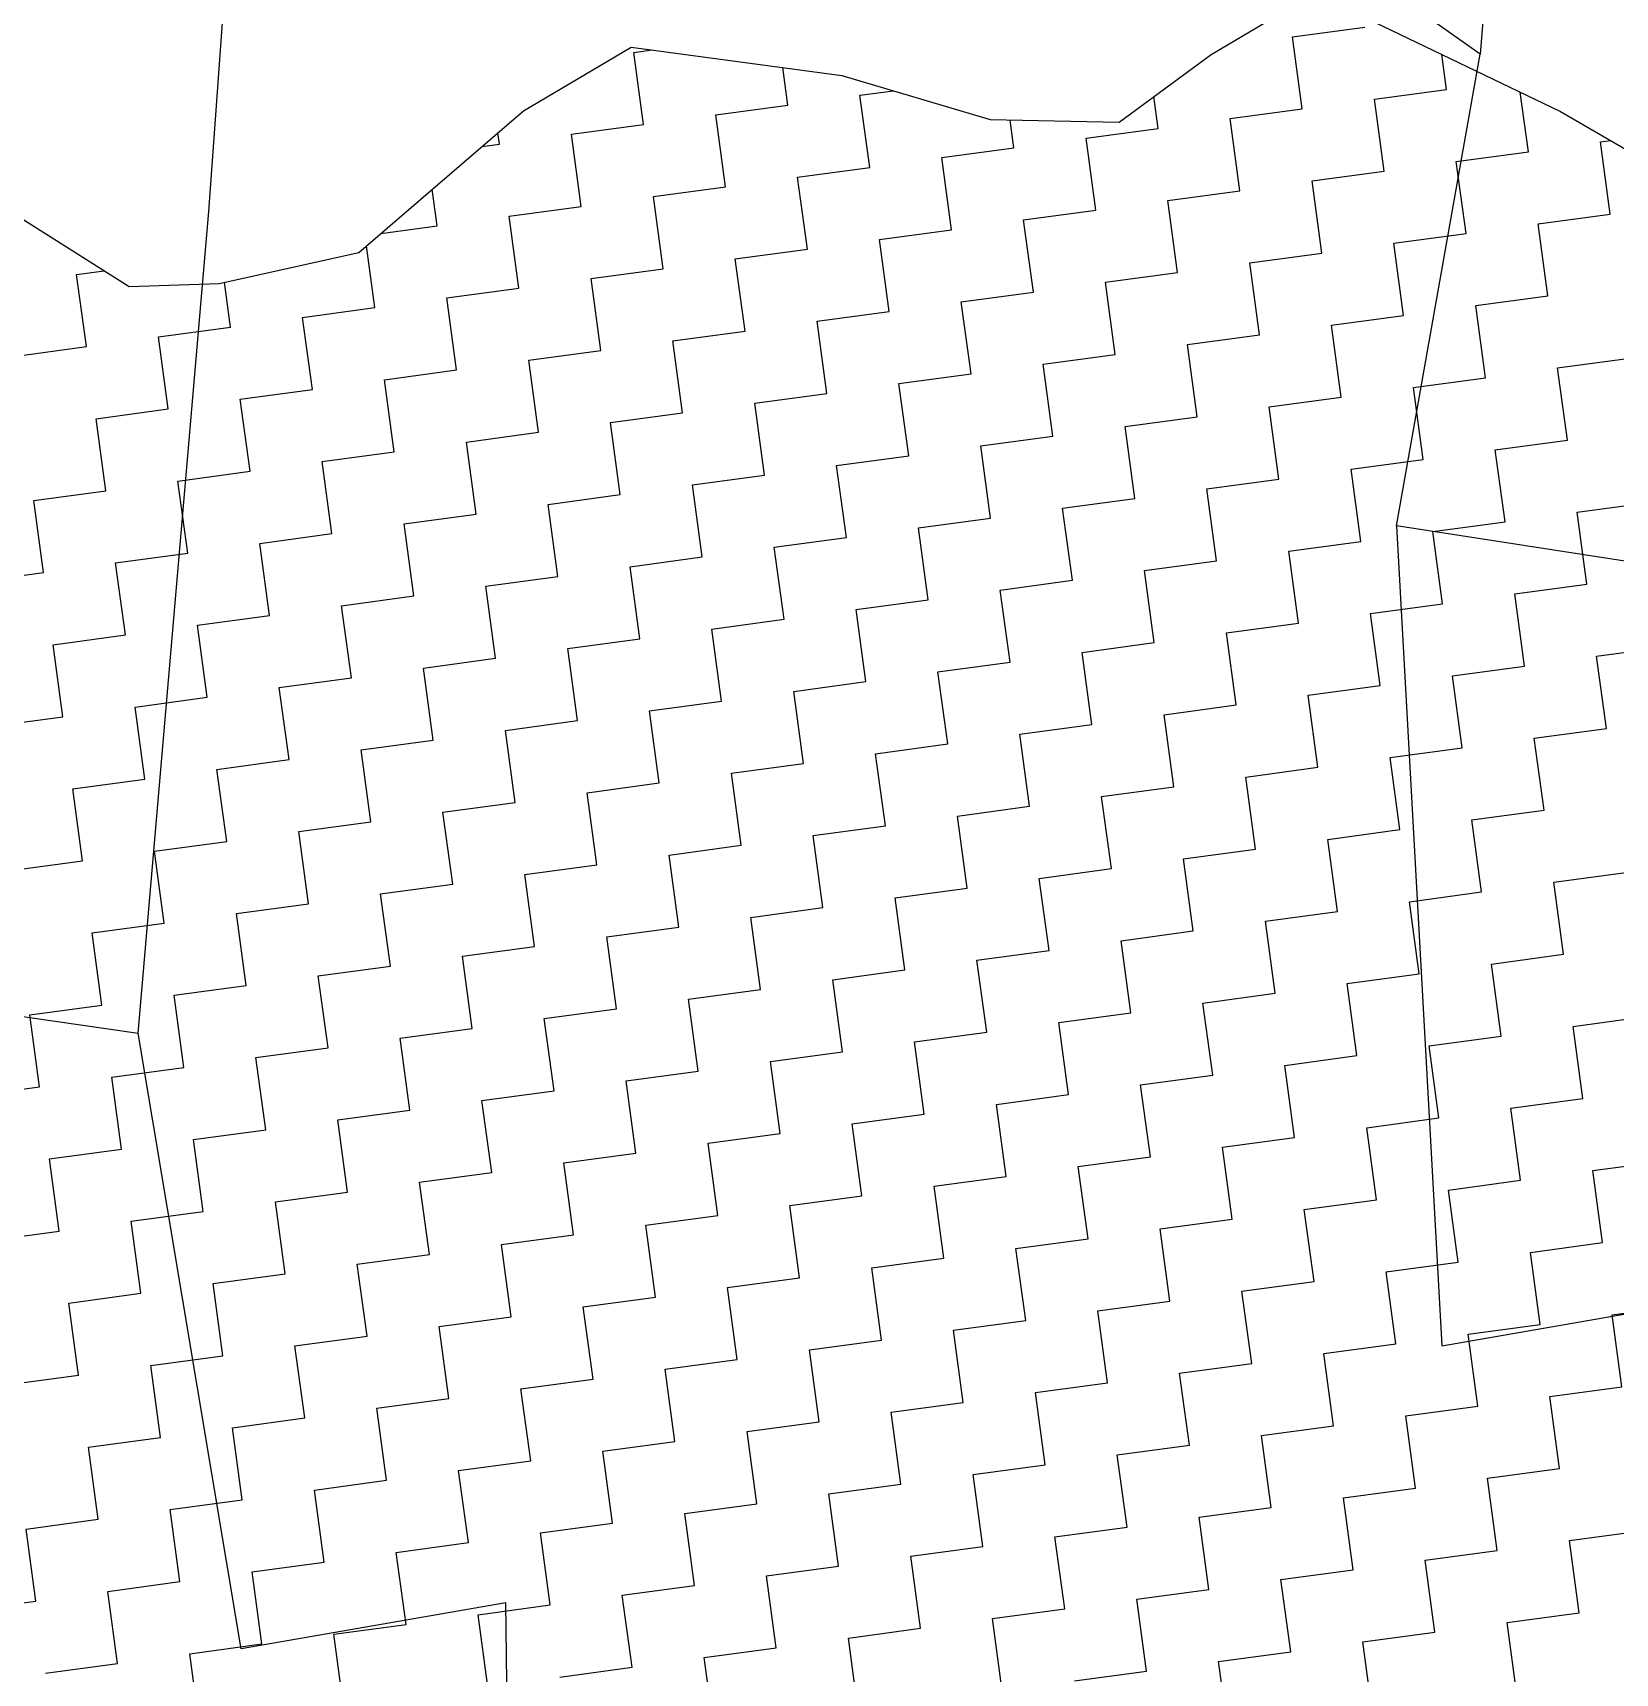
# Model space of a CAD drawing. Header units: metres. Extents: x 318393 to 319412, y 1868341 to 1869380.
# Drawn here: x 318741.3 to 318826, y 1869122 to 1869209.9 of the extents above; entities that cross this region are included whole.
import ezdxf

# ---------------------------------------------------------------- set-up
doc = ezdxf.new("R2010")
doc.units = ezdxf.units.M
doc.header["$LTSCALE"] = 0.3
doc.header["$MEASUREMENT"] = 0
doc.layers.add('POLY_HATCH', color=12, linetype='CONTINUOUS')
doc.layers.add('POLY_PARCEL', color=6, linetype='CONTINUOUS')

msp = doc.modelspace()

# ---------------------------------------------------------------- linework, layer by layer
at = {"layer": 'POLY_HATCH'}
for p, q in [((318804.41, 1869208.721), (318809.951, 1869212.011)), ((318809.951, 1869212.011), (318823.106, 1869205.677)), ((318767.605, 1869205.714), (318773.377, 1869209.117)), ((318773.377, 1869209.117), (318784.65, 1869207.609)), ((318799.487, 1869205.106), (318804.41, 1869208.721)), ((318784.65, 1869207.609), (318792.582, 1869205.238)), ((318758.791, 1869198.131), (318767.605, 1869205.714)), ((318823.106, 1869205.677), (318829.067, 1869202.222)), ((318792.582, 1869205.238), (318799.487, 1869205.106)), ((318739.435, 1869200.765), (318746.493, 1869196.304)), ((318751.309, 1869196.464), (318758.791, 1869198.131)), ((318746.493, 1869196.304), (318751.309, 1869196.464))]:
    msp.add_line(p, q, dxfattribs=at)
at = {"layer": 'POLY_HATCH', "linetype": 'Continuous'}
for p, q in [((318808.772, 1869209.671), (318812.631, 1869210.193)), ((318773.516, 1869208.834), (318774.497, 1869208.967)), ((318809.294, 1869205.812), (318808.772, 1869209.671)), ((318774.038, 1869204.975), (318773.516, 1869208.834)), ((318781.757, 1869206.019), (318781.484, 1869208.032)), ((318817.012, 1869206.855), (318816.758, 1869208.733)), ((318785.616, 1869206.54), (318787.412, 1869206.783)), ((318786.138, 1869202.681), (318785.616, 1869206.54)), ((318801.575, 1869204.768), (318801.345, 1869206.47)), ((318813.153, 1869206.334), (318817.012, 1869206.855)), ((318813.675, 1869202.474), (318813.153, 1869206.334)), ((318821.393, 1869203.518), (318820.962, 1869206.709)), ((318777.897, 1869205.497), (318781.757, 1869206.019)), ((318778.419, 1869201.638), (318777.897, 1869205.497)), ((318805.434, 1869205.29), (318809.294, 1869205.812)), ((318766.32, 1869203.932), (318766.238, 1869204.538)), ((318770.179, 1869204.453), (318774.038, 1869204.975)), ((318793.856, 1869203.725), (318793.655, 1869205.217)), ((318797.716, 1869204.246), (318801.575, 1869204.768)), ((318805.956, 1869201.431), (318805.434, 1869205.29)), ((318765.387, 1869203.806), (318766.32, 1869203.932)), ((318770.701, 1869200.594), (318770.179, 1869204.453)), ((318789.997, 1869203.203), (318793.856, 1869203.725)), ((318798.237, 1869200.387), (318797.716, 1869204.246)), ((318825.253, 1869204.04), (318825.803, 1869204.114)), ((318825.774, 1869200.18), (318825.253, 1869204.04)), ((318790.519, 1869199.344), (318789.997, 1869203.203)), ((318817.534, 1869202.996), (318821.393, 1869203.518)), ((318818.056, 1869199.137), (318817.534, 1869202.996)), ((318782.279, 1869202.159), (318786.138, 1869202.681)), ((318782.8, 1869198.3), (318782.279, 1869202.159)), ((318809.815, 1869201.952), (318813.675, 1869202.474)), ((318810.337, 1869198.093), (318809.815, 1869201.952)), ((318762.982, 1869199.551), (318762.717, 1869201.509)), ((318774.56, 1869201.116), (318778.419, 1869201.638)), ((318775.082, 1869197.257), (318774.56, 1869201.116)), ((318802.097, 1869200.909), (318805.956, 1869201.431)), ((318766.841, 1869200.072), (318770.701, 1869200.594)), ((318794.378, 1869199.865), (318798.237, 1869200.387)), ((318802.619, 1869197.05), (318802.097, 1869200.909)), ((318821.915, 1869199.658), (318825.774, 1869200.18)), ((318759.968, 1869199.143), (318762.982, 1869199.551)), ((318767.363, 1869196.213), (318766.841, 1869200.072)), ((318786.66, 1869198.822), (318790.519, 1869199.344)), ((318794.9, 1869196.006), (318794.378, 1869199.865)), ((318822.437, 1869195.799), (318821.915, 1869199.658)), ((318759.644, 1869195.17), (318759.197, 1869198.48)), ((318787.181, 1869194.963), (318786.66, 1869198.822)), ((318814.196, 1869198.615), (318818.056, 1869199.137)), ((318814.718, 1869194.756), (318814.196, 1869198.615)), ((318778.941, 1869197.778), (318782.8, 1869198.3)), ((318779.463, 1869193.919), (318778.941, 1869197.778)), ((318806.478, 1869197.571), (318810.337, 1869198.093)), ((318807, 1869193.712), (318806.478, 1869197.571)), ((318743.685, 1869196.942), (318745.168, 1869197.142)), ((318744.207, 1869193.082), (318743.685, 1869196.942)), ((318771.222, 1869196.735), (318775.082, 1869197.257)), ((318771.744, 1869192.876), (318771.222, 1869196.735)), ((318798.759, 1869196.528), (318802.619, 1869197.05)), ((318751.926, 1869194.126), (318751.601, 1869196.529)), ((318763.504, 1869195.691), (318767.363, 1869196.213)), ((318791.041, 1869195.484), (318794.9, 1869196.006)), ((318799.281, 1869192.669), (318798.759, 1869196.528)), ((318818.578, 1869195.277), (318822.437, 1869195.799)), ((318755.785, 1869194.648), (318759.644, 1869195.17)), ((318764.026, 1869191.832), (318763.504, 1869195.691)), ((318783.322, 1869194.441), (318787.181, 1869194.963)), ((318791.562, 1869191.625), (318791.041, 1869195.484)), ((318819.099, 1869191.418), (318818.578, 1869195.277)), ((318748.067, 1869193.604), (318751.926, 1869194.126)), ((318756.307, 1869190.788), (318755.785, 1869194.648)), ((318783.844, 1869190.581), (318783.322, 1869194.441)), ((318810.859, 1869194.234), (318814.718, 1869194.756)), ((318811.381, 1869190.375), (318810.859, 1869194.234)), ((318740.348, 1869192.561), (318744.207, 1869193.082)), ((318748.588, 1869189.745), (318748.067, 1869193.604)), ((318775.603, 1869193.397), (318779.463, 1869193.919)), ((318776.125, 1869189.538), (318775.603, 1869193.397)), ((318803.14, 1869193.19), (318807, 1869193.712)), ((318803.662, 1869189.331), (318803.14, 1869193.19)), ((318767.885, 1869192.354), (318771.744, 1869192.876)), ((318768.407, 1869188.494), (318767.885, 1869192.354)), ((318795.422, 1869192.147), (318799.281, 1869192.669)), ((318822.959, 1869191.94), (318826.818, 1869192.462)), ((318760.166, 1869191.31), (318764.026, 1869191.832)), ((318787.703, 1869191.103), (318791.562, 1869191.625)), ((318795.943, 1869188.287), (318795.422, 1869192.147)), ((318815.24, 1869190.896), (318819.099, 1869191.418)), ((318823.48, 1869188.081), (318822.959, 1869191.94)), ((318752.448, 1869190.267), (318756.307, 1869190.788)), ((318760.688, 1869187.451), (318760.166, 1869191.31)), ((318779.984, 1869190.06), (318783.844, 1869190.581)), ((318788.225, 1869187.244), (318787.703, 1869191.103)), ((318815.762, 1869187.037), (318815.24, 1869190.896)), ((318744.729, 1869189.223), (318748.588, 1869189.745)), ((318752.969, 1869186.407), (318752.448, 1869190.267)), ((318780.506, 1869186.2), (318779.984, 1869190.06)), ((318807.521, 1869189.853), (318811.381, 1869190.375)), ((318808.043, 1869185.993), (318807.521, 1869189.853)), ((318745.251, 1869185.364), (318744.729, 1869189.223)), ((318772.266, 1869189.016), (318776.125, 1869189.538)), ((318772.788, 1869185.157), (318772.266, 1869189.016)), ((318799.803, 1869188.809), (318803.662, 1869189.331)), ((318800.325, 1869184.95), (318799.803, 1869188.809)), ((318764.547, 1869187.973), (318768.407, 1869188.494)), ((318765.069, 1869184.113), (318764.547, 1869187.973)), ((318792.084, 1869187.766), (318795.943, 1869188.287)), ((318819.621, 1869187.559), (318823.48, 1869188.081)), ((318756.829, 1869186.929), (318760.688, 1869187.451)), ((318757.35, 1869183.07), (318756.829, 1869186.929)), ((318784.366, 1869186.722), (318788.225, 1869187.244)), ((318792.606, 1869183.906), (318792.084, 1869187.766)), ((318811.902, 1869186.515), (318815.762, 1869187.037)), ((318820.143, 1869183.699), (318819.621, 1869187.559)), ((318749.11, 1869185.886), (318752.969, 1869186.407)), ((318776.647, 1869185.679), (318780.506, 1869186.2)), ((318784.887, 1869182.863), (318784.366, 1869186.722)), ((318812.424, 1869182.656), (318811.902, 1869186.515)), ((318741.391, 1869184.842), (318745.251, 1869185.364)), ((318749.632, 1869182.026), (318749.11, 1869185.886)), ((318777.169, 1869181.819), (318776.647, 1869185.679)), ((318804.184, 1869185.472), (318808.043, 1869185.993)), ((318804.706, 1869181.612), (318804.184, 1869185.472)), ((318741.913, 1869180.983), (318741.391, 1869184.842)), ((318768.928, 1869184.635), (318772.788, 1869185.157)), ((318769.45, 1869180.776), (318768.928, 1869184.635)), ((318796.465, 1869184.428), (318800.325, 1869184.95)), ((318796.987, 1869180.569), (318796.465, 1869184.428)), ((318824.002, 1869184.221), (318827.861, 1869184.743)), ((318761.21, 1869183.592), (318765.069, 1869184.113)), ((318761.732, 1869179.732), (318761.21, 1869183.592)), ((318788.747, 1869183.385), (318792.606, 1869183.906)), ((318816.284, 1869183.178), (318820.143, 1869183.699)), ((318824.524, 1869180.362), (318824.002, 1869184.221)), ((318753.491, 1869182.548), (318757.35, 1869183.07)), ((318754.013, 1869178.689), (318753.491, 1869182.548)), ((318781.028, 1869182.341), (318784.887, 1869182.863)), ((318789.268, 1869179.525), (318788.747, 1869183.385)), ((318808.565, 1869182.134), (318812.424, 1869182.656)), ((318816.805, 1869179.318), (318816.284, 1869183.178)), ((318745.773, 1869181.505), (318749.632, 1869182.026)), ((318773.309, 1869181.298), (318777.169, 1869181.819)), ((318781.55, 1869178.482), (318781.028, 1869182.341)), ((318809.087, 1869178.275), (318808.565, 1869182.134)), ((318738.054, 1869180.461), (318741.913, 1869180.983)), ((318746.294, 1869177.645), (318745.773, 1869181.505)), ((318773.831, 1869177.438), (318773.309, 1869181.298)), ((318800.846, 1869181.091), (318804.706, 1869181.612)), ((318801.368, 1869177.231), (318800.846, 1869181.091)), ((318765.591, 1869180.254), (318769.45, 1869180.776)), ((318766.113, 1869176.395), (318765.591, 1869180.254)), ((318793.128, 1869180.047), (318796.987, 1869180.569)), ((318793.649, 1869176.188), (318793.128, 1869180.047)), ((318820.665, 1869179.84), (318824.524, 1869180.362)), ((318757.872, 1869179.211), (318761.732, 1869179.732)), ((318758.394, 1869175.351), (318757.872, 1869179.211)), ((318785.409, 1869179.004), (318789.268, 1869179.525)), ((318812.946, 1869178.797), (318816.805, 1869179.318)), ((318821.186, 1869175.981), (318820.665, 1869179.84)), ((318750.154, 1869178.167), (318754.013, 1869178.689)), ((318750.675, 1869174.308), (318750.154, 1869178.167)), ((318777.69, 1869177.96), (318781.55, 1869178.482)), ((318785.931, 1869175.144), (318785.409, 1869179.004)), ((318805.227, 1869177.753), (318809.087, 1869178.275)), ((318813.468, 1869174.937), (318812.946, 1869178.797)), ((318742.435, 1869177.123), (318746.294, 1869177.645)), ((318769.972, 1869176.917), (318773.831, 1869177.438)), ((318778.212, 1869174.101), (318777.69, 1869177.96)), ((318805.749, 1869173.894), (318805.227, 1869177.753)), ((318742.957, 1869173.264), (318742.435, 1869177.123)), ((318762.253, 1869175.873), (318766.113, 1869176.395)), ((318770.494, 1869173.057), (318769.972, 1869176.917)), ((318797.509, 1869176.71), (318801.368, 1869177.231)), ((318798.031, 1869172.85), (318797.509, 1869176.71)), ((318825.046, 1869176.503), (318828.905, 1869177.024)), ((318825.567, 1869172.643), (318825.046, 1869176.503)), ((318762.775, 1869172.014), (318762.253, 1869175.873)), ((318789.79, 1869175.666), (318793.649, 1869176.188)), ((318790.312, 1869171.807), (318789.79, 1869175.666)), ((318817.327, 1869175.459), (318821.186, 1869175.981)), ((318754.535, 1869174.829), (318758.394, 1869175.351)), ((318755.056, 1869170.97), (318754.535, 1869174.829)), ((318782.072, 1869174.623), (318785.931, 1869175.144)), ((318809.608, 1869174.416), (318813.468, 1869174.937)), ((318817.849, 1869171.6), (318817.327, 1869175.459)), ((318746.816, 1869173.786), (318750.675, 1869174.308)), ((318747.338, 1869169.927), (318746.816, 1869173.786)), ((318774.353, 1869173.579), (318778.212, 1869174.101)), ((318782.593, 1869170.763), (318782.072, 1869174.623)), ((318801.89, 1869173.372), (318805.749, 1869173.894)), ((318810.13, 1869170.556), (318809.608, 1869174.416)), ((318739.097, 1869172.742), (318742.957, 1869173.264)), ((318766.634, 1869172.535), (318770.494, 1869173.057)), ((318774.875, 1869169.72), (318774.353, 1869173.579)), ((318802.412, 1869169.513), (318801.89, 1869173.372)), ((318758.916, 1869171.492), (318762.775, 1869172.014)), ((318767.156, 1869168.676), (318766.634, 1869172.535)), ((318794.171, 1869172.329), (318798.031, 1869172.85)), ((318794.693, 1869168.469), (318794.171, 1869172.329)), ((318821.708, 1869172.122), (318825.567, 1869172.643)), ((318822.23, 1869168.262), (318821.708, 1869172.122)), ((318759.438, 1869167.633), (318758.916, 1869171.492)), ((318786.453, 1869171.285), (318790.312, 1869171.807)), ((318786.974, 1869167.426), (318786.453, 1869171.285)), ((318813.989, 1869171.078), (318817.849, 1869171.6)), ((318751.197, 1869170.448), (318755.056, 1869170.97)), ((318751.719, 1869166.589), (318751.197, 1869170.448)), ((318778.734, 1869170.241), (318782.593, 1869170.763)), ((318779.256, 1869166.382), (318778.734, 1869170.241)), ((318806.271, 1869170.035), (318810.13, 1869170.556)), ((318814.511, 1869167.219), (318813.989, 1869171.078)), ((318743.479, 1869169.405), (318747.338, 1869169.927)), ((318744, 1869165.546), (318743.479, 1869169.405)), ((318771.015, 1869169.198), (318774.875, 1869169.72)), ((318798.552, 1869168.991), (318802.412, 1869169.513)), ((318806.793, 1869166.175), (318806.271, 1869170.035)), ((318763.297, 1869168.154), (318767.156, 1869168.676)), ((318771.537, 1869165.339), (318771.015, 1869169.198)), ((318799.074, 1869165.132), (318798.552, 1869168.991)), ((318755.578, 1869167.111), (318759.438, 1869167.633)), ((318763.819, 1869164.295), (318763.297, 1869168.154)), ((318790.834, 1869167.947), (318794.693, 1869168.469)), ((318791.355, 1869164.088), (318790.834, 1869167.947)), ((318818.371, 1869167.74), (318822.23, 1869168.262)), ((318818.892, 1869163.881), (318818.371, 1869167.74)), ((318756.1, 1869163.252), (318755.578, 1869167.111)), ((318783.115, 1869166.904), (318786.974, 1869167.426)), ((318783.637, 1869163.045), (318783.115, 1869166.904)), ((318810.652, 1869166.697), (318814.511, 1869167.219)), ((318747.86, 1869166.067), (318751.719, 1869166.589)), ((318748.381, 1869162.208), (318747.86, 1869166.067)), ((318775.396, 1869165.86), (318779.256, 1869166.382)), ((318775.918, 1869162.001), (318775.396, 1869165.86)), ((318802.933, 1869165.653), (318806.793, 1869166.175)), ((318811.174, 1869162.838), (318810.652, 1869166.697)), ((318740.141, 1869165.024), (318744, 1869165.546)), ((318767.678, 1869164.817), (318771.537, 1869165.339)), ((318795.215, 1869164.61), (318799.074, 1869165.132)), ((318803.455, 1869161.794), (318802.933, 1869165.653)), ((318759.959, 1869163.773), (318763.819, 1869164.295)), ((318768.2, 1869160.958), (318767.678, 1869164.817)), ((318795.737, 1869160.751), (318795.215, 1869164.61)), ((318822.752, 1869164.403), (318826.611, 1869164.925)), ((318823.273, 1869160.544), (318822.752, 1869164.403)), ((318752.241, 1869162.73), (318756.1, 1869163.252)), ((318760.481, 1869159.914), (318759.959, 1869163.773)), ((318787.496, 1869163.566), (318791.355, 1869164.088)), ((318788.018, 1869159.707), (318787.496, 1869163.566)), ((318815.033, 1869163.359), (318818.892, 1869163.881)), ((318815.555, 1869159.5), (318815.033, 1869163.359)), ((318752.762, 1869158.871), (318752.241, 1869162.73)), ((318779.778, 1869162.523), (318783.637, 1869163.045)), ((318780.299, 1869158.664), (318779.778, 1869162.523)), ((318807.314, 1869162.316), (318811.174, 1869162.838)), ((318744.522, 1869161.686), (318748.381, 1869162.208)), ((318745.044, 1869157.827), (318744.522, 1869161.686)), ((318772.059, 1869161.479), (318775.918, 1869162.001)), ((318772.581, 1869157.62), (318772.059, 1869161.479)), ((318799.596, 1869161.272), (318803.455, 1869161.794)), ((318807.836, 1869158.457), (318807.314, 1869162.316)), ((318764.34, 1869160.436), (318768.2, 1869160.958)), ((318791.877, 1869160.229), (318795.737, 1869160.751)), ((318800.118, 1869157.413), (318799.596, 1869161.272)), ((318756.622, 1869159.392), (318760.481, 1869159.914)), ((318764.862, 1869156.576), (318764.34, 1869160.436)), ((318784.159, 1869159.185), (318788.018, 1869159.707)), ((318792.399, 1869156.37), (318791.877, 1869160.229)), ((318819.414, 1869160.022), (318823.273, 1869160.544)), ((318819.936, 1869156.163), (318819.414, 1869160.022)), ((318748.903, 1869158.349), (318752.762, 1869158.871)), ((318757.143, 1869155.533), (318756.622, 1869159.392)), ((318784.68, 1869155.326), (318784.159, 1869159.185)), ((318811.695, 1869158.978), (318815.555, 1869159.5)), ((318812.217, 1869155.119), (318811.695, 1869158.978)), ((318749.425, 1869154.489), (318748.903, 1869158.349)), ((318776.44, 1869158.142), (318780.299, 1869158.664)), ((318776.962, 1869154.282), (318776.44, 1869158.142)), ((318803.977, 1869157.935), (318807.836, 1869158.457)), ((318741.185, 1869157.305), (318745.044, 1869157.827)), ((318741.706, 1869153.446), (318741.185, 1869157.305)), ((318768.721, 1869157.098), (318772.581, 1869157.62)), ((318769.243, 1869153.239), (318768.721, 1869157.098)), ((318796.258, 1869156.891), (318800.118, 1869157.413)), ((318804.499, 1869154.076), (318803.977, 1869157.935)), ((318823.795, 1869156.684), (318827.654, 1869157.206)), ((318761.003, 1869156.055), (318764.862, 1869156.576)), ((318788.54, 1869155.848), (318792.399, 1869156.37)), ((318796.78, 1869153.032), (318796.258, 1869156.891)), ((318824.317, 1869152.825), (318823.795, 1869156.684)), ((318753.284, 1869155.011), (318757.143, 1869155.533)), ((318761.525, 1869152.195), (318761.003, 1869156.055)), ((318780.821, 1869154.804), (318784.68, 1869155.326)), ((318789.061, 1869151.988), (318788.54, 1869155.848)), ((318816.077, 1869155.641), (318819.936, 1869156.163)), ((318816.598, 1869151.782), (318816.077, 1869155.641)), ((318745.566, 1869153.968), (318749.425, 1869154.489)), ((318753.806, 1869151.152), (318753.284, 1869155.011)), ((318781.343, 1869150.945), (318780.821, 1869154.804)), ((318808.358, 1869154.597), (318812.217, 1869155.119)), ((318808.88, 1869150.738), (318808.358, 1869154.597)), ((318746.087, 1869150.108), (318745.566, 1869153.968)), ((318773.102, 1869153.761), (318776.962, 1869154.282)), ((318773.624, 1869149.901), (318773.102, 1869153.761)), ((318800.639, 1869153.554), (318804.499, 1869154.076)), ((318801.161, 1869149.694), (318800.639, 1869153.554)), ((318737.847, 1869152.924), (318741.706, 1869153.446)), ((318765.384, 1869152.717), (318769.243, 1869153.239)), ((318765.906, 1869148.858), (318765.384, 1869152.717)), ((318792.921, 1869152.51), (318796.78, 1869153.032)), ((318820.458, 1869152.303), (318824.317, 1869152.825)), ((318757.665, 1869151.674), (318761.525, 1869152.195)), ((318785.202, 1869151.467), (318789.061, 1869151.988)), ((318793.443, 1869148.651), (318792.921, 1869152.51)), ((318820.979, 1869148.444), (318820.458, 1869152.303)), ((318749.947, 1869150.63), (318753.806, 1869151.152)), ((318758.187, 1869147.814), (318757.665, 1869151.674)), ((318777.484, 1869150.423), (318781.343, 1869150.945)), ((318785.724, 1869147.607), (318785.202, 1869151.467)), ((318812.739, 1869151.26), (318816.598, 1869151.782)), ((318813.261, 1869147.4), (318812.739, 1869151.26)), ((318742.228, 1869149.587), (318746.087, 1869150.108)), ((318750.468, 1869146.771), (318749.947, 1869150.63)), ((318778.005, 1869146.564), (318777.484, 1869150.423)), ((318805.02, 1869150.216), (318808.88, 1869150.738)), ((318805.542, 1869146.357), (318805.02, 1869150.216)), ((318742.75, 1869145.727), (318742.228, 1869149.587)), ((318769.765, 1869149.38), (318773.624, 1869149.901)), ((318770.287, 1869145.52), (318769.765, 1869149.38)), ((318797.302, 1869149.173), (318801.161, 1869149.694)), ((318797.824, 1869145.313), (318797.302, 1869149.173)), ((318824.839, 1869148.966), (318828.698, 1869149.488)), ((318762.046, 1869148.336), (318765.906, 1869148.858)), ((318762.568, 1869144.477), (318762.046, 1869148.336)), ((318789.583, 1869148.129), (318793.443, 1869148.651)), ((318817.12, 1869147.922), (318820.979, 1869148.444)), ((318825.36, 1869145.106), (318824.839, 1869148.966)), ((318754.328, 1869147.293), (318758.187, 1869147.814)), ((318781.865, 1869147.086), (318785.724, 1869147.607)), ((318790.105, 1869144.27), (318789.583, 1869148.129)), ((318817.642, 1869144.063), (318817.12, 1869147.922)), ((318746.609, 1869146.249), (318750.468, 1869146.771)), ((318754.849, 1869143.433), (318754.328, 1869147.293)), ((318774.146, 1869146.042), (318778.005, 1869146.564)), ((318782.386, 1869143.226), (318781.865, 1869147.086)), ((318809.401, 1869146.879), (318813.261, 1869147.4)), ((318809.923, 1869143.019), (318809.401, 1869146.879)), ((318738.891, 1869145.206), (318742.75, 1869145.727)), ((318747.131, 1869142.39), (318746.609, 1869146.249)), ((318774.668, 1869142.183), (318774.146, 1869146.042)), ((318801.683, 1869145.835), (318805.542, 1869146.357)), ((318802.205, 1869141.976), (318801.683, 1869145.835)), ((318766.427, 1869144.999), (318770.287, 1869145.52)), ((318766.949, 1869141.139), (318766.427, 1869144.999)), ((318793.964, 1869144.792), (318797.824, 1869145.313)), ((318794.486, 1869140.932), (318793.964, 1869144.792)), ((318821.501, 1869144.585), (318825.36, 1869145.106)), ((318758.709, 1869143.955), (318762.568, 1869144.477)), ((318759.231, 1869140.096), (318758.709, 1869143.955)), ((318786.246, 1869143.748), (318790.105, 1869144.27)), ((318813.783, 1869143.541), (318817.642, 1869144.063)), ((318822.023, 1869140.725), (318821.501, 1869144.585)), ((318750.99, 1869142.912), (318754.849, 1869143.433)), ((318778.527, 1869142.705), (318782.386, 1869143.226)), ((318786.767, 1869139.889), (318786.246, 1869143.748)), ((318806.064, 1869142.498), (318809.923, 1869143.019)), ((318814.304, 1869139.682), (318813.783, 1869143.541)), ((318743.272, 1869141.868), (318747.131, 1869142.39)), ((318751.512, 1869139.052), (318750.99, 1869142.912)), ((318770.808, 1869141.661), (318774.668, 1869142.183)), ((318779.049, 1869138.845), (318778.527, 1869142.705)), ((318806.586, 1869138.638), (318806.064, 1869142.498)), ((318743.793, 1869138.009), (318743.272, 1869141.868)), ((318771.33, 1869137.802), (318770.808, 1869141.661)), ((318798.345, 1869141.454), (318802.205, 1869141.976)), ((318798.867, 1869137.595), (318798.345, 1869141.454)), ((318825.882, 1869141.247), (318829.742, 1869141.769)), ((318763.09, 1869140.618), (318766.949, 1869141.139)), ((318763.612, 1869136.758), (318763.09, 1869140.618)), ((318790.627, 1869140.411), (318794.486, 1869140.932)), ((318791.148, 1869136.551), (318790.627, 1869140.411)), ((318818.164, 1869140.204), (318822.023, 1869140.725)), ((318826.404, 1869137.388), (318825.882, 1869141.247)), ((318755.371, 1869139.574), (318759.231, 1869140.096)), ((318755.893, 1869135.715), (318755.371, 1869139.574)), ((318782.908, 1869139.367), (318786.767, 1869139.889)), ((318810.445, 1869139.16), (318814.304, 1869139.682)), ((318818.685, 1869136.344), (318818.164, 1869140.204)), ((318747.653, 1869138.53), (318751.512, 1869139.052)), ((318775.19, 1869138.324), (318779.049, 1869138.845)), ((318783.43, 1869135.508), (318782.908, 1869139.367)), ((318802.726, 1869138.117), (318806.586, 1869138.638)), ((318810.967, 1869135.301), (318810.445, 1869139.16)), ((318739.934, 1869137.487), (318743.793, 1869138.009)), ((318748.174, 1869134.671), (318747.653, 1869138.53)), ((318767.471, 1869137.28), (318771.33, 1869137.802)), ((318775.711, 1869134.464), (318775.19, 1869138.324)), ((318803.248, 1869134.257), (318802.726, 1869138.117)), ((318767.993, 1869133.421), (318767.471, 1869137.28)), ((318795.008, 1869137.073), (318798.867, 1869137.595)), ((318795.53, 1869133.214), (318795.008, 1869137.073)), ((318822.545, 1869136.866), (318826.404, 1869137.388)), ((318823.066, 1869133.007), (318822.545, 1869136.866)), ((318759.752, 1869136.236), (318763.612, 1869136.758)), ((318760.274, 1869132.377), (318759.752, 1869136.236)), ((318787.289, 1869136.03), (318791.148, 1869136.551)), ((318787.811, 1869132.17), (318787.289, 1869136.03)), ((318814.826, 1869135.823), (318818.685, 1869136.344)), ((318752.034, 1869135.193), (318755.893, 1869135.715)), ((318752.555, 1869131.334), (318752.034, 1869135.193)), ((318779.571, 1869134.986), (318783.43, 1869135.508)), ((318807.107, 1869134.779), (318810.967, 1869135.301)), ((318815.348, 1869131.963), (318814.826, 1869135.823)), ((318744.315, 1869134.149), (318748.174, 1869134.671)), ((318771.852, 1869133.942), (318775.711, 1869134.464)), ((318780.092, 1869131.127), (318779.571, 1869134.986)), ((318799.389, 1869133.735), (318803.248, 1869134.257)), ((318807.629, 1869130.92), (318807.107, 1869134.779)), ((318744.837, 1869130.29), (318744.315, 1869134.149)), ((318764.133, 1869132.899), (318767.993, 1869133.421)), ((318772.374, 1869130.083), (318771.852, 1869133.942)), ((318799.911, 1869129.876), (318799.389, 1869133.735)), ((318764.655, 1869129.04), (318764.133, 1869132.899)), ((318791.67, 1869132.692), (318795.53, 1869133.214)), ((318792.192, 1869128.833), (318791.67, 1869132.692)), ((318819.207, 1869132.485), (318823.066, 1869133.007)), ((318819.729, 1869128.626), (318819.207, 1869132.485)), ((318756.415, 1869131.855), (318760.274, 1869132.377)), ((318756.937, 1869127.996), (318756.415, 1869131.855)), ((318783.952, 1869131.648), (318787.811, 1869132.17)), ((318784.473, 1869127.789), (318783.952, 1869131.648)), ((318811.489, 1869131.441), (318815.348, 1869131.963)), ((318748.696, 1869130.812), (318752.555, 1869131.334)), ((318749.218, 1869126.953), (318748.696, 1869130.812)), ((318776.233, 1869130.605), (318780.092, 1869131.127)), ((318803.77, 1869130.398), (318807.629, 1869130.92)), ((318812.01, 1869127.582), (318811.489, 1869131.441)), ((318740.978, 1869129.768), (318744.837, 1869130.29)), ((318768.514, 1869129.561), (318772.374, 1869130.083)), ((318776.755, 1869126.746), (318776.233, 1869130.605)), ((318796.051, 1869129.354), (318799.911, 1869129.876)), ((318804.292, 1869126.539), (318803.77, 1869130.398)), ((318741.499, 1869125.909), (318740.978, 1869129.768)), ((318760.796, 1869128.518), (318764.655, 1869129.04)), ((318769.036, 1869125.702), (318768.514, 1869129.561)), ((318796.573, 1869125.495), (318796.051, 1869129.354)), ((318823.588, 1869129.147), (318827.448, 1869129.669)), ((318824.11, 1869125.288), (318823.588, 1869129.147)), ((318761.318, 1869124.659), (318760.796, 1869128.518)), ((318788.333, 1869128.311), (318792.192, 1869128.833)), ((318788.854, 1869124.452), (318788.333, 1869128.311)), ((318815.87, 1869128.104), (318819.729, 1869128.626)), ((318816.391, 1869124.245), (318815.87, 1869128.104)), ((318753.077, 1869127.474), (318756.937, 1869127.996)), ((318753.599, 1869123.615), (318753.077, 1869127.474)), ((318780.614, 1869127.267), (318784.473, 1869127.789)), ((318781.136, 1869123.408), (318780.614, 1869127.267)), ((318808.151, 1869127.06), (318812.01, 1869127.582)), ((318745.359, 1869126.431), (318749.218, 1869126.953)), ((318745.88, 1869122.571), (318745.359, 1869126.431)), ((318772.896, 1869126.224), (318776.755, 1869126.746)), ((318800.432, 1869126.017), (318804.292, 1869126.539)), ((318808.673, 1869123.201), (318808.151, 1869127.06)), ((318737.64, 1869125.387), (318741.499, 1869125.909)), ((318765.177, 1869125.18), (318769.036, 1869125.702)), ((318773.417, 1869122.365), (318772.896, 1869126.224)), ((318792.714, 1869124.973), (318796.573, 1869125.495)), ((318800.954, 1869122.158), (318800.432, 1869126.017)), ((318757.458, 1869124.137), (318761.318, 1869124.659)), ((318765.699, 1869121.321), (318765.177, 1869125.18)), ((318793.236, 1869121.114), (318792.714, 1869124.973)), ((318820.251, 1869124.766), (318824.11, 1869125.288)), ((318820.772, 1869120.907), (318820.251, 1869124.766)), ((318757.98, 1869120.277), (318757.458, 1869124.137)), ((318784.995, 1869123.93), (318788.854, 1869124.452)), ((318785.517, 1869120.071), (318784.995, 1869123.93)), ((318812.532, 1869123.723), (318816.391, 1869124.245)), ((318813.054, 1869119.864), (318812.532, 1869123.723)), ((318749.74, 1869123.093), (318753.599, 1869123.615)), ((318750.261, 1869119.234), (318749.74, 1869123.093)), ((318777.277, 1869122.886), (318781.136, 1869123.408)), ((318777.798, 1869119.027), (318777.277, 1869122.886)), ((318804.813, 1869122.679), (318808.673, 1869123.201)), ((318742.021, 1869122.05), (318745.88, 1869122.571)), ((318769.558, 1869121.843), (318773.417, 1869122.365)), ((318797.095, 1869121.636), (318800.954, 1869122.158)), ((318805.335, 1869118.82), (318804.813, 1869122.679))]:
    msp.add_line(p, q, dxfattribs=at)
at = {"layer": 'POLY_PARCEL'}
for p, q in [((318818.812, 1869208.737), (318806.987, 1869217.112)), ((318750.764, 1869200.32), (318751.586, 1869211.668)), ((318818.962, 1869210.517), (318818.812, 1869208.737)), ((318814.335, 1869183.486), (318818.812, 1869208.737)), ((318746.983, 1869156.32), (318750.764, 1869200.32)), ((318828.124, 1869181.356), (318814.335, 1869183.486)), ((318814.335, 1869183.486), (318816.762, 1869139.58)), ((318732.126, 1869158.455), (318746.983, 1869156.32)), ((318752.495, 1869123.349), (318746.983, 1869156.32)), ((318816.762, 1869139.58), (318829.184, 1869141.743)), ((318766.656, 1869125.823), (318752.495, 1869123.349)), ((318768.416, 1868992.25), (318766.656, 1869125.823))]:
    msp.add_line(p, q, dxfattribs=at)

doc.saveas('drawing.dxf')
